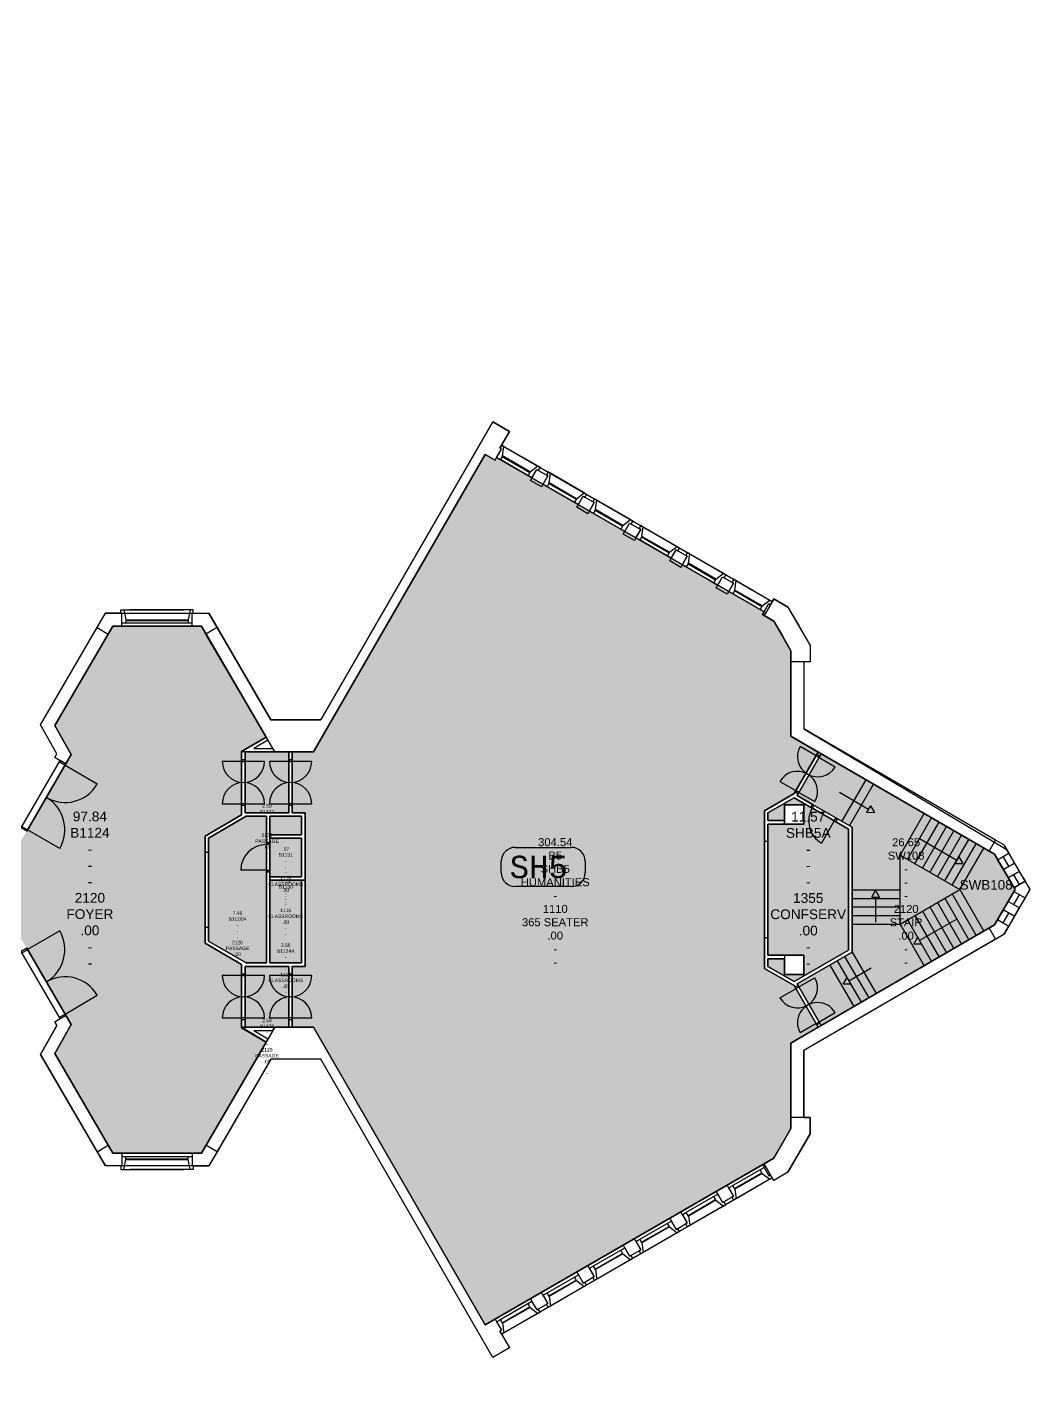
# Model space of a CAD drawing. Header units: inches. Extents: x -2632 to 158712, y -12611 to 70723.
# Drawn here: x 96908 to 128232, y 26698 to 69013 of the extents above; entities that cross this region are included whole.
import ezdxf

# ---------------------------------------------------------------- set-up
doc = ezdxf.new("R2010")
doc.units = ezdxf.units.IN
doc.header["$MEASUREMENT"] = 0
for name, color, linetype in [('BL', 8, 'Continuous'), ('DR', 8, 'Continuous'), ('GROS$', 1, 'Continuous'), ('HL-TMP', 7, 'Continuous'), ('RM$', 5, 'Continuous'), ('RM$TXT', 5, 'Continuous'), ('TEXT', 7, 'Continuous'), ('WA_EXT', 7, 'Continuous'), ('WN', 4, 'Continuous')]:
    doc.layers.add(name, color=color, linetype=linetype)
doc.styles.add('arial', font='arial.ttf')
doc.styles.add('MONOTXT', font='monotxt.shx')
doc.styles.get("Standard").update_dxf_attribs({"font": 'arial.ttf'})

msp = doc.modelspace()

# ---------------------------------------------------------------- hatches: boundary and pattern name
at = {"layer": 'HL-TMP', "true_color": 0xff0000}
h = msp.add_hatch(color=1, dxfattribs=at)
h.paths.add_polyline_path([(42168, 59988), (40958, 59988), (40958, 60738), (39668, 60738), (39668, 58978), (41168, 58978), (41168, 58868), (34733, 58868), (34733, 58927), (34733, 58982), (36268, 58978), (36268, 60738), (35223, 60738), (34978, 60738), (34978, 59988), (33768, 59988), (33768, 46433), (35712, 45311), (35712, 45311), (36029, 45128), (39907, 45128), (42168, 46433)], flags=0)
h.paths.add_polyline_path([(51168, 59988), (49958, 59988), (49958, 60738), (48863, 60738), (48668, 60738), (48668, 58978), (50168, 58978), (50168, 58868), (43733, 58872), (43733, 58978), (45268, 58978), (45268, 60738), (43978, 60738), (43978, 59988), (42768, 59988), (42768, 46433), (45029, 45128), (48907, 45128), (51168, 46433)], flags=0)
h.paths.add_polyline_path([(60168, 59988), (58958, 59988), (58958, 60738), (57668, 60738), (57668, 58978), (59168, 58978), (59168, 58868), (52733, 58868), (52733, 58982), (54268, 58978), (54268, 60738), (52978, 60738), (52978, 59988), (51768, 59988), (51768, 46433), (54029, 45128), (57907, 45128), (59609, 46111), (59609, 46111), (60168, 46433)], flags=0)
h.paths.add_polyline_path([(70368, 60163), (69268, 60163), (69268, 60738), (67978, 60738), (67978, 58978), (69512, 58978), (69512, 58868), (61768, 58868), (61768, 58978), (63268, 58978), (63268, 60738), (61978, 60738), (61978, 59988), (60768, 59988), (60768, 46433), (62712, 45311), (63029, 45128), (67897, 45128), (70368, 46555)], flags=0)
h.paths.add_polyline_path([(93568, 58373), (92968, 58373), (92968, 58773), (93268, 58773), (93568, 58773), (93568, 61373), (92968, 61373), (92968, 61773), (93568, 61773), (93568, 64373), (92968, 64373), (92968, 64773), (93568, 64773), (93568, 67373), (92968, 67373), (92968, 67773), (93568, 67773), (93568, 69013), (92168, 69013), (92168, 68613), (88768, 68613), (88768, 69013), (86168, 69013), (86168, 68613), (82768, 68613), (82768, 69013), (81368, 69013), (81368, 67773), (81968, 67773), (81968, 67373), (81518, 67373), (81518, 64773), (81968, 64773), (81968, 64373), (81518, 64373), (81518, 61773), (81968, 61773), (81968, 61373), (81898, 61373), (81518, 61373), (81518, 58773), (81968, 58773), (81968, 58373), (81518, 58373), (81518, 55773), (81968, 55773), (81968, 55373), (81518, 55373), (81518, 52773), (81968, 52773), (81968, 52628), (92968, 52628), (92968, 52773), (93568, 52773), (93568, 55373), (92968, 55373), (92968, 55773), (93568, 55773)], flags=0)
h.paths.add_polyline_path([(37913, 40408), (36668, 40408), (36668, 40373), (36268, 40373), (33668, 40408), (33668, 40373), (32868, 40373), (23568, 40408), (23568, 40373), (22768, 40373), (21668, 40408), (21668, 37990), (20301, 36623), (15135, 36623), (13768, 37990), (13768, 38373), (13768, 40408), (12868, 40408), (12868, 40373), (7768, 40373), (7184, 40408), (668, 40408), (668, 40373), (468, 40373), (468, 40323), (468, 37773), (518, 37773), (968, 37773), (968, 37373), (468, 37373), (468, 34773), (968, 34773), (968, 34373), (468, 34373), (468, 31773), (968, 31773), (968, 31373), (468, 31373), (468, 28773), (968, 28773), (968, 28373), (468, 28373), (468, 25773), (968, 25773), (968, 25373), (468, 25373), (468, 22773), (518, 22773), (5253, 22683), (5253, 17773), (5723, 17773), (5723, 16773), (12868, 16773), (12868, 16723), (13768, 16723), (13768, 16773), (14168, 16773), (14168, 16723), (21268, 16723), (21268, 16773), (21668, 16773), (21668, 16723), (22768, 16723), (22768, 16773), (23468, 16773), (23468, 16723), (32868, 16723), (32868, 16773), (33668, 16773), (33668, 16723), (37913, 16723)], flags=0)
h.paths.add_polyline_path([(45413, 31503), (38213, 31503), (38213, 24113), (45413, 24113)], flags=0)
h.paths.add_polyline_path([(119938, 44532), (120868, 45072), (121620, 46369), (120768, 46864), (120768, 49186), (120768, 49534), (120233, 50461), (119882, 50663), (119932, 50750), (111575, 55575), (111525, 55489), (111218, 55666), (105852, 46373), (105247, 46373), (105192, 46373), (105192, 44473), (105592, 44473), (105592, 42364), (105592, 39673), (105192, 39673), (105192, 37773), (105852, 37773), (111218, 28480), (120233, 33685), (120768, 34612), (120768, 37282), (121620, 37777), (120868, 39074), (119938, 39613)], flags=0)
h.paths.add_polyline_path([(60268, 31393), (48633, 31393), (48633, 24285), (60268, 24285)], flags=0)
at = {"layer": 'HL-TMP', "true_color": 0x666666}
h = msp.add_hatch(color=251, dxfattribs=at)
h.paths.add_polyline_path([(63268, 13523), (61068, 13523), (61068, 13273), (60768, 13273), (60768, 12973), (60268, 12973), (60268, 13523), (57668, 13523), (57668, 12973), (57268, 12973), (57268, 13523), (54668, 13523), (54668, 12973), (54578, 12973), (54578, 6933), (60358, 6933), (60358, 9093), (63268, 9093)], flags=0)
h.paths.add_polyline_path([(45413, 12973), (45268, 12973), (45268, 13523), (42668, 13523), (42668, 12973), (42268, 12973), (42268, 13523), (39668, 13523), (39668, 12973), (39268, 12973), (39268, 13523), (36668, 13523), (36668, 12973), (36268, 12973), (36268, 13523), (33668, 13523), (33668, 12973), (33168, 12973), (33168, 13273), (32868, 13273), (32868, 13523), (30668, 13523), (30668, 9093), (33578, 9093), (33578, 6933), (39358, 6933), (39358, 8643), (45413, 8643), (45413, 8743)], flags=0)
h.paths.add_polyline_path([(5093, 61463), (2223, 61463), (2223, 58698), (5093, 58683)], flags=0)
h.paths.add_polyline_path([(39558, 61298), (36378, 61298), (36378, 58978), (39558, 58978)], flags=0)
h.paths.add_polyline_path([(48558, 61298), (45378, 61298), (45378, 58978), (48558, 58978)], flags=0)
h.paths.add_polyline_path([(57558, 61298), (54378, 61298), (54378, 58978), (57558, 58978)], flags=0)
h.paths.add_polyline_path([(67868, 61340), (66268, 61340), (66268, 61298), (63378, 61298), (63378, 58978), (67868, 58978)], flags=0)
h.paths.add_polyline_path([(33358, 8873), (23468, 8873), (23068, 8873), (23068, 6273), (23268, 6273), (23268, 6183), (30268, 6183), (30268, 6933), (33358, 6933)], flags=0)
h.paths.add_polyline_path([(30268, 5963), (23268, 5963), (23268, 4373), (23068, 4373), (23068, 3273), (23268, 3273), (23268, 1373), (23068, 1373), (23053, -4227), (23468, -4227), (23468, -4627), (23068, -4627), (23068, -5852), (24268, -5852), (24268, -5816), (24268, -5327), (24358, -5327), (24358, -4807), (24358, -3037), (23963, -3037), (23963, -1627), (23468, -1627), (23468, -1407), (24183, -1407), (24183, -2817), (27868, -2817), (27868, -2777), (24868, -2777), (24868, 1173), (27868, 1173), (27868, -2817), (28768, -2817), (29268, -2817), (29268, -887), (29268, 933), (30268, 933)], flags=0)
h.paths.add_polyline_path([(35568, 933), (36268, 933), (36268, 6073), (36268, 6823), (33578, 6823), (33578, -2816), (33358, -2816), (33358, 6713), (30668, 6713), (30668, 713), (29488, 713), (29488, -887), (29488, -3724), (29363, -3849), (29190, -3672), (27883, -4979), (28231, -5327), (28818, -5327), (29558, -4587), (30691, -4587), (30691, -4401), (33207, -4401), (33207, -4416), (33578, -4416), (33578, -4587), (34339, -4587), (35023, -4982), (35023, -5327), (36668, -5327), (36668, -5827), (39268, -5827), (39268, -5437), (37068, -5437), (37068, -4793), (35568, -3927)], flags=0)
h.paths.add_polyline_path([(29268, -3037), (27868, -3037), (24578, -3037), (24578, -4399), (27137, -4399), (27137, -4587), (27491, -4587), (27792, -4889), (29216, -3465), (29268, -3516)], flags=0)
h.paths.add_polyline_path([(27399, -4807), (26996, -4807), (26996, -4547), (26986, -4547), (24578, -4547), (24578, -4807), (24578, -5327), (24668, -5327), (24668, -5827), (27268, -5827), (27268, -5327), (27919, -5327)], flags=0)
h.paths.add_polyline_path([(39358, 5073), (36488, 5073), (36468, 1573), (36668, 1573), (36668, 713), (35788, 713), (35788, -3287), (36468, -3287), (39358, -3287), (39358, -800), (38768, -800), (38768, -2627), (36768, -2627), (36768, 373), (38768, 373), (38768, -800), (39358, -800)], flags=0)
h.paths.add_polyline_path([(39358, -3507), (36468, -3507), (35788, -3507), (35788, -3800), (37288, -4666), (37288, -4909), (39358, -4909)], flags=0)
h.paths.add_polyline_path([(54358, -800), (54358, 713), (50978, 713), (50978, 1313), (48578, 1313), (48578, 713), (48358, 713), (48358, 6823), (45578, 6823), (45578, 2033), (45578, 713), (45358, 713), (45358, 1313), (42958, 1313), (42958, 713), (39578, 713), (39578, -800), (39578, -4997), (42523, -4997), (42523, -5327), (42561, -5327), (42668, -5327), (42668, -5827), (45268, -5827), (45268, -5327), (45668, -5327), (45668, -5827), (48268, -5827), (48268, -5327), (48668, -5327), (48668, -5827), (51268, -5827), (51268, -5327), (51413, -5327), (51413, -4997), (54358, -4997), (54358, -4793), (54379, -4793), (54358, -3593)], flags=0)
h.paths.add_polyline_path([(57448, 5073), (54578, 5073), (54578, -3287), (57468, -3290), (57468, -3180), (57168, -2627), (55168, -2627), (55168, 373), (57168, 373), (57168, -2627), (57468, -3180), (58148, -3180), (58148, 713), (57268, 713), (57268, 1573), (57448, 1573)], flags=0)
h.paths.add_polyline_path([(57448, 6073), (57268, 6073), (57268, 6823), (54578, 6823), (54578, 5293), (57448, 5293)], flags=0)
h.paths.add_polyline_path([(57268, -5327), (57668, -5327), (58913, -5327), (58913, -4982), (59596, -4587), (60358, -4587), (60358, -2816), (60358, 6823), (57668, 6823), (57668, 1573), (57668, 933), (58368, 933), (58368, -3927), (56868, -4793), (56868, -5437), (54668, -5437), (54668, -5827), (57268, -5827)], flags=0)
h.paths.add_polyline_path([(66068, 1173), (69068, 1173), (69068, -2777), (66468, -2777), (66468, -3037), (65168, -3037), (64668, -3037), (64674, -3510), (64719, -3465), (66151, -4897), (66445, -4587), (66799, -4587), (66799, -4399), (69358, -4399), (69358, -3037), (69223, -3037), (69223, -2817), (69753, -2817), (69753, -1407), (70468, -1407), (70468, -1227), (70868, -1227), (70868, 1373), (70668, 1373), (70668, 3273), (70868, 3273), (70868, 4373), (70668, 4373), (70668, 5963), (69168, 5963), (63668, 5963), (63668, 933), (64668, 933), (64668, 713), (63268, 713), (63268, 6713), (60578, 6713), (60578, -2816), (60578, -4416), (60578, -4587), (60723, -4587), (60729, -4401), (63244, -4401), (63244, -4587), (64377, -4587), (65117, -5327), (65705, -5327), (66053, -4979), (64747, -3674), (64572, -3849), (64448, -3724), (64448, -887), (64668, -887), (64668, -2817), (66068, -2817)], flags=0)
h.paths.add_polyline_path([(58148, -3800), (58148, -3400), (57468, -3400), (54818, -3397), (54818, -3507), (54578, -3507), (54578, -4793), (54578, -4912), (56648, -4912), (56648, -4666)], flags=0)
h.paths.add_polyline_path([(70818, 8873), (60578, 8873), (60578, 6933), (63668, 6933), (63668, 6183), (69168, 6183), (70668, 6183), (70668, 6273), (70868, 6273)], flags=0)
h.paths.add_polyline_path([(54488, 12973), (54268, 12973), (54268, 13523), (51668, 13523), (51668, 12973), (51268, 12973), (51268, 13523), (48668, 13523), (48668, 12973), (48523, 12973), (48523, 8643), (54488, 8643)], flags=0)
h.paths.add_polyline_path([(61068, 34573), (64943, 34573), (64943, 27813), (60578, 27813), (60578, 28373), (61068, 28373), (61068, 28773), (60578, 28773), (60578, 34373), (61068, 34373)], flags=0)
h.paths.add_polyline_path([(72468, 44873), (70368, 44873), (70368, 45273), (69868, 46139), (67926, 45018), (62999, 45018), (62657, 45215), (60468, 46480), (59664, 46015), (57936, 45018), (53999, 45018), (51468, 46480), (48936, 45018), (44999, 45018), (44999, 45018), (42468, 46480), (39936, 45018), (35999, 45018), (35657, 45215), (35657, 45215), (33468, 46480), (30936, 45018), (25799, 45018), (25457, 45215), (24015, 46048), (23568, 45273), (23568, 44873), (23168, 44873), (23168, 40773), (23568, 40773), (23568, 40628), (32868, 40623), (32868, 40873), (33168, 40873), (33168, 41173), (33668, 41173), (33668, 40628), (34168, 40628), (35768, 40628), (36268, 40628), (36268, 41173), (36668, 41173), (36668, 40628), (39268, 40628), (39268, 41173), (39668, 41173), (39668, 40373), (39268, 40373), (39268, 40518), (38918, 40518), (38918, 39301), (39523, 39301), (39523, 34773), (39568, 34773), (39568, 34373), (39368, 34373), (39368, 34518), (39133, 34518), (39133, 33538), (39523, 33538), (39523, 31613), (43913, 31613), (45508, 35403), (43513, 35880), (45013, 37044), (45468, 36935), (45468, 38573), (48468, 38573), (48468, 36935), (48923, 37044), (50423, 35880), (48428, 35403), (45508, 35403), (43913, 31613), (48413, 31613), (54413, 31613), (54413, 40373), (54268, 40373), (54268, 41173), (54668, 41173), (54668, 40628), (57268, 40628), (57268, 41173), (57668, 41173), (57668, 40628), (60268, 40628), (60268, 41173), (60768, 41173), (60768, 40873), (61068, 40873), (61068, 40623), (70368, 40628), (70368, 40773), (71168, 40773), (71168, 40628), (72182, 40628), (72182, 40773), (72468, 40773)], flags=0)
h.paths.add_polyline_path([(54358, 6933), (51198, 6933), (51198, 933), (54358, 933)], flags=0)
h.paths.add_polyline_path([(79768, 13373), (72668, 13373), (72668, 11390), (72833, 10990), (73635, 10189), (74035, 10023), (78401, 10023), (78801, 10189), (79602, 10990), (79768, 11390)], flags=0)
h.paths.add_polyline_path([(79768, 47256), (79602, 47656), (78801, 48457), (78401, 48623), (74035, 48623), (73635, 48457), (72833, 47656), (72668, 47256), (72668, 45273), (78168, 45273), (78168, 45098), (79753, 45098), (79753, 45273)], flags=0)
h.paths.add_polyline_path([(21268, 47256), (21102, 47656), (20301, 48457), (19901, 48623), (15535, 48623), (15135, 48457), (14333, 47656), (14168, 47256), (14168, 45273), (19668, 45273), (21268, 45273)], flags=0)
h.paths.add_polyline_path([(21268, 13373), (19668, 13373), (15768, 13373), (15768, 13548), (14168, 13548), (14168, 11390), (14333, 10990), (15135, 10189), (15535, 10023), (19901, 10023), (20301, 10189), (21268, 11390)], flags=0)
h.paths.add_polyline_path([(127127, 43176), (121715, 46314), (120963, 45017), (121442, 44737), (122678, 44022), (122678, 40124), (120963, 39129), (121715, 37832), (127127, 40969), (127770, 42073)], flags=0)
h.paths.add_polyline_path([(42738, 6933), (39578, 6933), (39578, 6713), (39578, 933), (42738, 933)], flags=0)
h.paths.add_polyline_path([(93317, 43373), (88153, 43373), (81493, 43373), (81493, 41028), (86168, 41028), (86168, 40628), (89189, 40628), (89189, 40628), (93168, 40628), (93168, 41028), (93317, 41028)], flags=0)
h.paths.add_polyline_path([(12028, 43513), (968, 43513), (968, 43373), (68, 43373), (68, 43513), (-2332, 43513), (-2332, 41028), (-332, 41028), (668, 41028), (668, 40628), (7184, 40628), (7768, 40628), (7768, 41028), (12028, 41028)], flags=0)
h.paths.add_polyline_path([(105082, 39673), (103720, 39673), (103720, 37773), (105082, 37773)], flags=0)
h.paths.add_polyline_path([(105082, 46373), (103720, 46373), (103720, 44473), (105082, 44473)], flags=0)
h.paths.add_polyline_path([(88313, 48323), (86428, 48323), (86428, 43483), (88153, 43483), (88313, 43483)], flags=0)
h.paths.add_polyline_path([(7918, 61463), (5203, 61463), (5203, 58683), (7918, 58683)], flags=0)
h.paths.add_polyline_path([(12718, 61373), (11818, 61373), (11818, 61463), (10618, 61463), (10518, 61463), (10518, 58683), (11968, 58683), (11968, 58773), (12728, 58773)], flags=0)
h.paths.add_polyline_path([(5273, 13518), (7663, 13518), (7663, 4628), (7542, 4628), (7542, 4518), (7773, 4518), (7773, 3518), (5163, 3518), (5163, 4518), (5273, 4518), (5273, 7628)], flags=0)
h.paths.add_polyline_path([(72970, 49525), (71506, 49525), (71506, 48093), (71168, 48093), (71168, 48073), (71168, 47873), (70478, 47873), (70478, 46313), (72368, 46313), (72368, 47256), (72268, 47256), (72268, 47656), (72551, 47939), (72551, 47939), (73554, 48942)], flags=0)
h.paths.add_polyline_path([(54488, 8533), (48413, 8533), (48413, 12973), (48268, 12973), (48268, 13523), (45668, 13523), (45668, 12973), (45523, 12973), (45523, 8533), (39468, 8533), (39468, 6933), (39578, 6933), (42738, 6933), (42787, 6933), (47768, 6933), (50668, 6933), (51198, 6933), (54358, 6933), (54468, 6933)], flags=0)
h.paths.add_polyline_path([(13943, 16373), (13768, 16373), (13768, 16503), (12868, 16503), (12868, 16373), (11968, 16373), (11968, 16553), (5723, 16553), (968, 16553), (968, 16373), (968, 13628), (7323, 13628), (10004, 13628), (13682, 13628), (13768, 13628), (13768, 13773), (13943, 13773)], flags=0)
h.paths.add_polyline_path([(21443, 16373), (21268, 16373), (21268, 16503), (14168, 16503), (14168, 16373), (13993, 16373), (13993, 13773), (14168, 13773), (14168, 13598), (15768, 13598), (15768, 13773), (21268, 13773), (21443, 13773)], flags=0)
h.paths.add_polyline_path([(48413, 31613), (45523, 31613), (45523, 24113), (45523, 23893), (45523, 16503), (42668, 16503), (42668, 16373), (42268, 16373), (42268, 16503), (33668, 16503), (33668, 16373), (33604, 16373), (32868, 16373), (32868, 16503), (23468, 16503), (23468, 16373), (22768, 16373), (22768, 16503), (21668, 16503), (21668, 16373), (21493, 16373), (21493, 13773), (21668, 13773), (21668, 13628), (22709, 13628), (24268, 13628), (24268, 13773), (24668, 13773), (24668, 13633), (30268, 13633), (30268, 13773), (30668, 13773), (30668, 13633), (32868, 13633), (32868, 13773), (33668, 13773), (33668, 13633), (36268, 13633), (36268, 13773), (36668, 13773), (36668, 13633), (39268, 13633), (39268, 13773), (39668, 13773), (39668, 13633), (42268, 13633), (42268, 13773), (42668, 13773), (42668, 13633), (42723, 13633), (45268, 13633), (45268, 13773), (45668, 13773), (45668, 13633), (48268, 13633), (48268, 13773), (48668, 13773), (48668, 13633), (51268, 13633), (51268, 13773), (51668, 13773), (51668, 13633), (54268, 13633), (54268, 13773), (54668, 13773), (54668, 13633), (57268, 13633), (57268, 13773), (57668, 13773), (57668, 13633), (60268, 13633), (60268, 13773), (61068, 13773), (61068, 13633), (63268, 13633), (63268, 13773), (63358, 13773), (63358, 16518), (61411, 16518), (61068, 16518), (61068, 16373), (60268, 16373), (60268, 16518), (51668, 16518), (51668, 16373), (51268, 16373), (51268, 16518), (48413, 16518)], flags=0)
h.paths.add_polyline_path([(104382, 43531), (104382, 44363), (103750, 44363), (102578, 43680), (102578, 40466), (103750, 39783), (104382, 39783)], flags=0)
h.paths.add_polyline_path([(23118, 44873), (19668, 44873), (14168, 44873), (13768, 44873), (12078, 44873), (12078, 43733), (12418, 43733), (12418, 43513), (12078, 43513), (12078, 41028), (12868, 41028), (12868, 40628), (13768, 40628), (13768, 40773), (14168, 40773), (14168, 40628), (21268, 40628), (21268, 40773), (21668, 40773), (21668, 40628), (22768, 40628), (22768, 40773), (23118, 40773)], flags=0)
at = {"layer": 'HL-TMP', "true_color": 0x333333}
h = msp.add_hatch(color=250, dxfattribs=at)
h.paths.add_polyline_path([(72518, 44873), (81389, 44873), (81413, 44873), (81413, 43373), (81443, 43373), (81443, 41028), (81068, 41028), (81068, 40628), (80194, 40628), (80194, 40773), (79594, 40773), (79594, 40518), (76518, 40518), (76518, 40773), (75918, 40773), (75918, 40518), (72782, 40518), (72782, 40773), (72515, 40773)], flags=0)
h.paths.add_polyline_path([(103610, 39737), (102468, 40402), (102468, 43743), (103610, 44409), (103610, 46389), (104374, 46834), (102353, 50303), (99583, 50303), (97773, 47196), (98287, 46290), (96896, 43903), (96728, 43615), (95687, 43615), (95545, 43373), (93367, 43373), (93367, 41028), (93868, 41028), (93868, 40773), (95545, 40773), (95687, 40530), (96728, 40530), (96896, 40243), (98287, 37856), (97773, 36950), (99583, 33843), (102353, 33843), (104374, 37312), (103610, 37773)], flags=0)
h.paths.add_polyline_path([(12418, 58373), (11968, 58373), (11968, 58463), (10333, 58463), (10333, 55773), (12418, 55773)], flags=0)
h.paths.add_polyline_path([(85028, 52518), (88313, 52518), (88313, 48433), (86318, 48433), (86318, 48323), (85028, 48323)], flags=0)
h.paths.add_polyline_path([(22653, 53905), (22768, 53905), (22768, 54273), (22768, 57273), (23458, 57273), (23458, 59873), (22768, 59873), (22768, 61323), (12838, 61323), (12838, 58773), (12868, 58773), (12868, 58373), (12868, 55773), (12868, 55373), (12728, 55373), (12728, 52773), (12868, 52773), (12868, 52373), (12618, 52373), (12618, 49773), (12868, 49773), (12868, 49373), (12728, 49373), (12728, 46773), (12868, 46773), (12868, 46373), (12618, 46373), (12618, 45273), (13768, 45273), (13868, 45273), (13868, 47256), (13768, 47256), (13768, 47656), (15135, 49023), (15535, 49023), (15535, 48923), (19901, 48923), (19901, 49023), (20301, 49023), (21668, 47656), (21668, 47273), (21568, 47256), (21568, 46649), (22768, 46649), (22768, 48240), (22653, 48240)], flags=0)
h.paths.add_polyline_path([(72468, 44873), (70368, 44873), (70368, 45273), (69868, 46139), (67926, 45018), (62999, 45018), (62657, 45215), (60468, 46480), (59664, 46015), (57936, 45018), (53999, 45018), (51468, 46480), (48936, 45018), (44999, 45018), (44999, 45018), (42468, 46480), (39936, 45018), (35999, 45018), (35657, 45215), (35657, 45215), (33468, 46480), (30936, 45018), (25799, 45018), (25457, 45215), (24015, 46048), (23568, 45273), (23568, 44873), (23168, 44873), (23168, 40773), (23568, 40773), (23568, 40628), (32868, 40623), (32868, 40873), (33168, 40873), (33168, 41173), (33668, 41173), (33668, 40628), (34168, 40628), (35768, 40628), (36268, 40628), (36268, 41173), (36668, 41173), (36668, 40628), (39268, 40628), (39268, 41173), (39668, 41173), (39668, 40373), (39268, 40373), (39268, 40518), (38918, 40518), (38918, 39301), (39523, 39301), (39523, 34773), (39568, 34773), (39568, 34373), (39368, 34373), (39368, 34518), (39133, 34518), (39133, 33538), (39523, 33538), (39523, 31613), (43913, 31613), (45508, 35403), (43513, 35880), (45013, 37044), (45468, 36935), (45468, 38573), (48468, 38573), (48468, 36935), (48923, 37044), (50423, 35880), (48428, 35403), (45508, 35403), (43913, 31613), (48413, 31613), (54413, 31613), (54413, 40373), (54268, 40373), (54268, 41173), (54668, 41173), (54668, 40628), (57268, 40628), (57268, 41173), (57668, 41173), (57668, 40628), (60268, 40628), (60268, 41173), (60768, 41173), (60768, 40873), (61068, 40873), (61068, 40623), (70368, 40628), (70368, 40773), (71168, 40773), (71168, 40628), (72182, 40628), (72182, 40773), (72468, 40773)], flags=0)
at = {"layer": 'HL-TMP', "true_color": 0xff3366}
h = msp.add_hatch(color=230, dxfattribs=at)
h.paths.add_polyline_path([(12358, 7373), (11968, 7373), (11968, 7408), (7883, 7408), (7883, 4738), (9375, 4738), (11968, 4738), (11968, 4773), (12358, 4773)], flags=0)
h.paths.add_polyline_path([(81968, 52518), (84918, 52518), (84918, 48433), (81518, 48433), (81518, 49373), (81968, 49373), (81968, 49773), (81518, 49773), (81518, 52373), (81968, 52373)], flags=0)
h.paths.add_polyline_path([(122568, 43959), (121387, 44644), (121386, 44642), (120868, 44945), (120048, 44469), (120048, 44233), (120568, 44233), (120568, 44723), (121168, 44723), (121168, 44123), (120048, 44123), (120048, 40023), (121168, 40023), (121168, 39423), (120568, 39423), (120568, 39913), (120048, 39913), (120048, 39677), (120868, 39201), (122568, 40187)], flags=0)
at = {"layer": 'HL-TMP', "true_color": 0xccff99}
h = msp.add_hatch(color=71, dxfattribs=at)
h.paths.add_polyline_path([(21537, 40373), (21268, 40373), (21268, 40518), (14168, 40518), (14168, 40373), (13878, 40373), (13878, 38390), (14168, 38390), (14333, 37990), (14263, 37919), (15064, 37118), (15135, 37189), (15535, 37023), (15535, 36733), (19901, 36733), (19901, 37023), (20336, 37203), (20371, 37118), (21173, 37919), (21102, 37990), (21268, 38390), (21537, 38390)], flags=0)
h.paths.add_polyline_path([(105482, 42364), (104492, 42364), (104492, 39783), (105482, 39783)], flags=0)
h.paths.add_polyline_path([(105482, 43679), (104492, 43679), (104492, 43531), (104492, 42474), (105482, 42474)], flags=0)
h.paths.add_polyline_path([(105482, 44363), (104492, 44363), (104492, 43789), (105482, 43789)], flags=0)

# ---------------------------------------------------------------- linework, layer by layer
at = {"layer": 'BL', "linetype": 'Continuous'}
for p, q in [((122362, 44205), (123115, 45503)), ((122595, 44070), (123347, 45368)), ((122285, 45117), (123192, 44591)), ((123252, 44694), (123133, 44488)), ((123133, 44488), (123377, 44484)), ((123252, 44694), (123377, 44484)), ((124178, 43152), (124930, 44450)), ((124410, 43017), (125163, 44315)), ((124643, 42883), (125396, 44180)), ((124876, 42748), (125628, 44045)), ((124787, 43666), (125950, 42992)), ((125109, 42613), (125861, 43910)), ((125341, 42478), (126094, 43775)), ((125574, 42343), (126326, 43640)), ((125807, 42208), (126559, 43505)), ((126040, 42073), (126792, 43371)), ((124178, 43152), (126040, 42073)), ((124178, 40993), (124178, 43152)), ((126010, 43094), (125891, 42889)), ((125891, 42889), (126135, 42885)), ((126010, 43094), (126135, 42885)), ((122678, 42069), (124178, 42069)), ((123293, 41841), (123412, 42054)), ((123531, 41841), (123412, 42054)), ((124178, 40993), (126040, 42073)), ((125807, 41938), (126559, 40640)), ((126040, 42073), (126792, 40775)), ((122678, 41800), (124178, 41800)), ((122678, 41531), (124178, 41531)), ((123293, 41841), (123531, 41841)), ((123412, 41841), (123412, 41060)), ((125109, 41533), (125861, 40236)), ((125341, 41668), (126094, 40370)), ((125574, 41803), (126326, 40505)), ((122678, 41262), (124178, 41262)), ((124410, 41128), (125163, 39831)), ((124643, 41263), (125396, 39966)), ((125950, 41154), (124787, 40480)), ((124876, 41398), (125628, 40101)), ((122678, 40993), (124178, 40993)), ((124178, 40993), (124930, 39696)), ((124608, 40373), (124727, 40586)), ((124846, 40373), (124608, 40373)), ((124846, 40373), (124727, 40586)), ((122212, 39854), (122965, 38556)), ((122445, 39989), (123197, 38691)), ((122678, 40124), (123430, 38826)), ((121980, 39719), (122732, 38421)), ((122580, 39222), (123278, 39627)), ((122401, 39116), (122520, 39329)), ((122639, 39116), (122401, 39116)), ((122639, 39116), (122520, 39329))]:
    msp.add_line(p, q, dxfattribs=at)
at = {"layer": 'DR', "linetype": 'Continuous'}
for p, q in [((121555, 46257), (121057, 46545)), ((121602, 46229), (122147, 45913)), ((98094, 45959), (99100, 45373)), ((103610, 46080), (103004, 46080)), ((104326, 46080), (103720, 46080)), ((105082, 46080), (104476, 46080)), ((105798, 46080), (105192, 46080)), ((120425, 45455), (120970, 45139)), ((121018, 45112), (121515, 44823)), ((103004, 44758), (103610, 44758)), ((103720, 44758), (104326, 44758)), ((104476, 44758), (105082, 44758)), ((105192, 44758), (105798, 44758)), ((122122, 44217), (121722, 43524)), ((97927, 43360), (96921, 43946)), ((104382, 42681), (103582, 42681)), ((97927, 40786), (96921, 40200)), ((103610, 39388), (103004, 39388)), ((104326, 39388), (103720, 39388)), ((105082, 39388), (104476, 39388)), ((105798, 39388), (105192, 39388)), ((120425, 38691), (120970, 39007)), ((121018, 39034), (121515, 39323)), ((98094, 38187), (99100, 38773)), ((121602, 37917), (122147, 38233)), ((103004, 38066), (103610, 38066)), ((103720, 38066), (104326, 38066)), ((104476, 38066), (105082, 38066)), ((105192, 38066), (105798, 38066)), ((121555, 37889), (121057, 37601))]:
    msp.add_line(p, q, dxfattribs=at)
for points in [[(103610, 46080), (103720, 46080), (103720, 46130), (103610, 46130), (103610, 46080)], [(105082, 46080), (105192, 46080), (105192, 46130), (105082, 46130), (105082, 46080)], [(121580, 46300), (121555, 46257), (121650, 46202), (121675, 46245), (121580, 46300)], [(97921, 46060), (98094, 45959), (98119, 46002), (97946, 46103), (97921, 46060)], [(120898, 45124), (120993, 45068), (121018, 45112), (120923, 45167), (120898, 45124)], [(103610, 44708), (103720, 44708), (103720, 44758), (103610, 44758), (103610, 44708)], [(105082, 44708), (105192, 44708), (105192, 44758), (105082, 44758), (105082, 44708)], [(121430, 44617), (121386, 44642), (121441, 44737), (121485, 44712), (121430, 44617)], [(96723, 44004), (96748, 44047), (96921, 43946), (96896, 43903), (96723, 44004)], [(122166, 44192), (122122, 44217), (122177, 44312), (122221, 44287), (122166, 44192)], [(104382, 43481), (104382, 43531), (104492, 43531), (104492, 43481), (104382, 43481)], [(104382, 42631), (104382, 42681), (104492, 42681), (104492, 42631), (104382, 42631)], [(96723, 40142), (96748, 40099), (96921, 40200), (96896, 40243), (96723, 40142)], [(103610, 39388), (103720, 39388), (103720, 39438), (103610, 39438), (103610, 39388)], [(105082, 39388), (105192, 39388), (105192, 39438), (105082, 39438), (105082, 39388)], [(120898, 39022), (120993, 39077), (121018, 39034), (120923, 38979), (120898, 39022)], [(97921, 38086), (98094, 38187), (98119, 38143), (97946, 38043), (97921, 38086)], [(103610, 38016), (103720, 38016), (103720, 38066), (103610, 38066), (103610, 38016)], [(105082, 38016), (105192, 38016), (105192, 38066), (105082, 38066), (105082, 38016)], [(121580, 37846), (121555, 37889), (121650, 37944), (121675, 37901), (121580, 37846)]]:
    msp.add_lwpolyline(points, dxfattribs=at)
for centre, radius, start, end in [((121602, 46229), 630, 149.8922, 329.8922), ((103665, 46080), 661, 180, 0), ((105137, 46080), 661, 180, 0), ((120970, 45139), 630, 329.8935, 149.8934), ((98094, 45959), 1165, 239.7756, 329.7754), ((103665, 44758), 661, 0, 180), ((105137, 44758), 661, 0, 180), ((96921, 43946), 1165, 329.7748, 59.7747), ((122122, 44217), 800, 149.9999, 240), ((104382, 42681), 800, 90, 180), ((96921, 40200), 1165, 300.2253, 30.2252), ((103665, 39388), 661, 180, 0), ((105137, 39388), 661, 180, 0), ((98094, 38187), 1165, 30.2246, 120.2244), ((120970, 39007), 630, 210.1067, 30.1063), ((103665, 38066), 661, 0, 180), ((105137, 38066), 661, 0, 180), ((121602, 37917), 630, 30.1073, 210.108)]:
    msp.add_arc(centre, radius, start, end, dxfattribs=at)
at = {"layer": 'GROS$'}
for points in [[(96723, 44004), (97946, 46103), (97773, 46204), (97840, 46319), (97327, 47225), (99353, 50703), (102583, 50703), (104523, 47373), (106083, 47373), (111458, 56682), (111978, 56382), (111732, 55958), (120185, 51077), (120231, 51154), (120673, 50899), (121368, 49696), (121368, 49186), (121168, 49186), (121168, 47094), (127494, 43340), (128232, 42073), (127419, 40676), (121168, 37052), (121168, 34960), (121368, 34960), (121368, 34450), (120673, 33246), (120231, 32991), (120186, 33069), (111733, 28188), (111978, 27764), (111458, 27464), (106083, 36773), (104523, 36773), (102583, 33443), (99353, 33443), (97327, 36921), (97840, 37827), (97773, 37942), (97946, 38043), (96723, 40142)], [(96896, 43903), (98287, 46290), (97773, 47196), (99583, 50303), (102353, 50303), (104374, 46834), (103610, 46389), (103720, 46373), (105082, 46373), (105082, 44473), (103720, 44473), (103720, 46373), (103610, 46389), (103610, 44409), (102468, 43743), (102468, 40402), (103610, 39737), (103610, 37773), (103720, 37773), (103720, 39673), (105082, 39673), (105082, 37773), (105192, 37773), (105192, 39673), (105592, 39673), (105592, 42364), (105482, 42364), (105482, 39783), (104492, 39783), (104492, 42474), (104492, 43531), (104382, 43531), (104382, 39783), (103750, 39783), (102578, 40466), (102578, 43680), (103750, 44363), (104382, 44363), (104382, 43531), (104492, 43531), (104492, 43679), (104492, 43789), (104492, 44363), (105482, 44363), (105482, 43789), (104492, 43789), (104492, 43679), (105482, 43679), (105482, 42474), (104492, 42474), (104492, 42364), (105592, 42364), (105592, 44473), (105192, 44473), (105192, 46373), (105247, 46373), (105852, 46373), (111218, 55666), (111525, 55489), (111575, 55575), (119932, 50750), (119882, 50663), (120233, 50461), (120768, 49534), (120768, 49186), (120768, 46864), (121620, 46369), (120868, 45072), (119938, 44532), (119938, 39613), (120868, 39074), (121620, 37777), (121715, 37832), (120963, 39129), (122678, 40124), (122678, 44022), (121442, 44737), (121387, 44644), (122568, 43959), (122568, 40187), (120868, 39201), (120048, 39677), (120048, 39913), (120568, 39913), (120568, 39423), (121168, 39423), (121168, 40023), (120048, 40023), (120048, 44123), (121168, 44123), (121168, 44723), (120568, 44723), (120568, 44233), (120048, 44233), (120048, 44469), (120868, 44945), (121386, 44642), (121441, 44737), (120963, 45017), (121715, 46314), (127127, 43176), (127770, 42073), (127127, 40969), (120768, 37282), (120768, 34612), (120233, 33685), (111218, 28480), (105852, 37773), (103610, 37773), (104374, 37312), (102353, 33843), (99583, 33843), (97773, 36950), (98287, 37856), (96896, 40243)]]:
    msp.add_lwpolyline(points, dxfattribs=at)
at = {"layer": 'RM$'}
for points in [[(119938, 44532), (120868, 45072), (121620, 46369), (120768, 46864), (120768, 49186), (120768, 49534), (120233, 50461), (119882, 50663), (119932, 50750), (111575, 55575), (111525, 55489), (111218, 55666), (105852, 46373), (105247, 46373), (105192, 46373), (105192, 44473), (105592, 44473), (105592, 42364), (105592, 39673), (105192, 39673), (105192, 37773), (105852, 37773), (111218, 28480), (120233, 33685), (120768, 34612), (120768, 37282), (121620, 37777), (120868, 39074), (119938, 39613)], [(105082, 46373), (103720, 46373), (103720, 44473), (105082, 44473)], [(127127, 43176), (121715, 46314), (120963, 45017), (121442, 44737), (122678, 44022), (122678, 40124), (120963, 39129), (121715, 37832), (127127, 40969), (127770, 42073)], [(122568, 43959), (121387, 44644), (121386, 44642), (120868, 44945), (120048, 44469), (120048, 44233), (120568, 44233), (120568, 44723), (121168, 44723), (121168, 44123), (120048, 44123), (120048, 40023), (121168, 40023), (121168, 39423), (120568, 39423), (120568, 39913), (120048, 39913), (120048, 39677), (120868, 39201), (122568, 40187)], [(104382, 43531), (104382, 44363), (103750, 44363), (102578, 43680), (102578, 40466), (103750, 39783), (104382, 39783)], [(105482, 44363), (104492, 44363), (104492, 43789), (105482, 43789)], [(105482, 43679), (104492, 43679), (104492, 43531), (104492, 42474), (105482, 42474)], [(105482, 42364), (104492, 42364), (104492, 39783), (105482, 39783)], [(105082, 39673), (103720, 39673), (103720, 37773), (105082, 37773)]]:
    msp.add_lwpolyline(points, close=True, dxfattribs=at)
msp.add_lwpolyline([(96896, 40243), (98287, 37856), (97773, 36950), (99583, 33843), (102353, 33843), (104374, 37312), (103610, 37773), (103610, 39737), (102468, 40402), (102468, 43743), (103610, 44409), (103610, 46389), (104374, 46834), (102353, 50303), (99583, 50303), (97773, 47196), (98287, 46290), (96896, 43903)], dxfattribs=at)
at = {"layer": 'TEXT', "linetype": 'Continuous'}
for p, q in [((112157, 43394), (113907, 43394)), ((111719, 42606), (111719, 42956)), ((114344, 42956), (114344, 42606)), ((113907, 42169), (112157, 42169))]:
    msp.add_line(p, q, dxfattribs=at)
for centre, start, end in [((112157, 42956), 90, 180), ((113907, 42956), 0, 90), ((112157, 42606), 180, 270), ((113907, 42606), 270, 0)]:
    msp.add_arc(centre, 437, start, end, dxfattribs=at)
at = {"layer": 'WA_EXT', "linetype": 'Continuous'}
for p, q in [((111458, 56682), (106083, 47373)), ((111978, 56382), (111458, 56682)), ((111678, 55863), (111978, 56382)), ((111218, 55666), (105852, 46373)), ((111525, 55489), (111218, 55666)), ((111525, 55489), (111725, 55835)), ((119882, 50663), (120082, 51010)), ((120231, 51154), (119931, 50635)), ((120082, 51010), (120131, 50981)), ((120673, 50899), (120231, 51154)), ((120673, 50899), (121020, 50298)), ((99094, 50258), (99353, 50703)), ((99868, 50703), (99353, 50703)), ((99868, 50303), (99868, 50703)), ((102068, 50703), (102583, 50703)), ((102068, 50303), (102068, 50703)), ((102842, 50258), (102583, 50703)), ((119931, 50635), (119882, 50663)), ((119931, 50635), (120233, 50461)), ((120233, 50461), (120500, 49997)), ((97327, 47225), (99094, 50258)), ((97773, 47196), (99439, 50057)), ((99094, 50258), (99439, 50057)), ((99439, 50057), (99583, 50303)), ((99583, 50303), (99868, 50303)), ((102353, 50303), (102068, 50303)), ((102496, 50057), (102353, 50303)), ((102842, 50258), (102496, 50057)), ((104060, 47373), (102496, 50057)), ((104523, 47373), (102842, 50258)), ((120500, 49997), (120768, 49534)), ((121020, 50298), (121368, 49696)), ((120768, 49186), (120768, 49534)), ((121368, 49696), (121368, 49186)), ((120768, 49186), (120768, 46864)), ((121368, 49186), (120768, 49186)), ((121168, 49186), (121168, 47094)), ((97840, 46319), (97327, 47225)), ((98287, 46290), (97773, 47196)), ((104642, 46373), (104060, 47373)), ((106083, 47373), (104523, 47373)), ((127159, 43620), (121168, 47094)), ((103610, 46389), (104374, 46834)), ((104429, 46739), (103990, 46483)), ((104374, 46834), (104429, 46739)), ((126959, 43274), (120768, 46864)), ((97773, 46204), (97840, 46319)), ((97773, 46204), (98119, 46002)), ((98119, 46002), (98287, 46290)), ((103610, 46389), (103610, 46130)), ((103610, 46130), (103610, 46148)), ((103610, 46130), (103720, 46130)), ((103720, 46373), (103720, 46130)), ((104642, 46373), (103720, 46373)), ((103990, 46483), (104578, 46483)), ((104578, 46483), (104642, 46373)), ((105852, 46373), (104642, 46373)), ((105852, 46373), (104642, 46373)), ((105082, 46373), (105082, 46130)), ((105082, 46373), (105192, 46373)), ((105082, 46130), (105192, 46130)), ((105192, 46373), (105192, 46130)), ((121580, 46300), (121620, 46369)), ((121580, 46300), (121675, 46245)), ((121620, 46369), (121715, 46314)), ((121675, 46245), (121715, 46314)), ((119938, 44532), (120868, 45072)), ((120048, 44469), (120868, 44945)), ((120868, 45072), (120898, 45124)), ((121386, 44642), (120868, 44945)), ((120993, 45068), (120898, 45124)), ((120963, 45017), (120993, 45068)), ((121441, 44737), (120963, 45017)), ((103610, 44708), (103720, 44708)), ((103610, 44708), (103610, 44409)), ((103720, 44708), (103720, 44473)), ((103720, 44473), (105082, 44473)), ((105082, 44708), (105192, 44708)), ((105082, 44708), (105082, 44473)), ((105192, 44708), (105192, 44473)), ((105192, 44473), (105592, 44473)), ((105592, 39673), (105592, 44473)), ((119938, 43573), (119938, 44532)), ((120048, 44469), (120048, 44233)), ((120048, 44233), (120048, 44469)), ((121386, 44642), (121441, 44737)), ((102468, 43743), (103610, 44409)), ((103750, 44363), (102578, 43680)), ((103750, 44363), (104382, 44363)), ((104382, 43531), (104382, 44363)), ((104492, 44363), (105482, 44363)), ((104492, 43789), (104492, 44363)), ((105482, 43789), (105482, 44363)), ((120568, 44233), (120048, 44233)), ((120568, 44123), (120048, 44123)), ((120048, 43573), (120048, 44123)), ((120568, 44233), (120568, 44123)), ((122166, 44192), (122221, 44287)), ((122568, 43959), (122166, 44192)), ((122678, 44022), (122221, 44287)), ((122678, 40124), (122678, 44022)), ((102468, 43242), (102468, 43743)), ((102578, 43242), (102578, 43680)), ((104492, 43789), (105482, 43789)), ((104492, 43679), (105482, 43679)), ((104492, 43531), (104492, 43679)), ((105482, 42474), (105482, 43679)), ((122568, 40187), (122568, 43959)), ((126959, 43274), (127159, 43620)), ((127419, 43469), (127159, 43620)), ((102468, 43242), (102578, 43242)), ((102468, 43242), (102468, 40904)), ((102578, 43242), (102578, 40904)), ((104382, 43531), (104492, 43531)), ((120048, 43573), (119938, 43573)), ((119938, 40573), (119938, 43573)), ((120048, 40573), (120048, 43573)), ((127127, 43176), (126959, 43274)), ((127127, 43176), (127224, 43009)), ((127224, 43009), (127570, 43210)), ((127419, 43469), (127570, 43210)), ((127403, 42702), (127749, 42903)), ((127749, 42903), (127902, 42640)), ((104382, 39783), (104382, 42631)), ((104382, 42631), (104492, 42631)), ((104492, 42474), (104492, 42631)), ((104492, 42474), (105482, 42474)), ((104492, 39783), (104492, 42364)), ((104492, 42364), (105482, 42364)), ((105482, 39783), (105482, 42364)), ((127403, 42702), (127557, 42439)), ((127902, 42640), (127557, 42439)), ((127735, 42132), (128081, 42333)), ((128081, 42333), (128232, 42073)), ((127735, 42132), (127770, 42073)), ((127735, 42014), (127770, 42073)), ((127735, 42014), (128081, 41813)), ((128081, 41813), (128232, 42073)), ((127403, 41444), (127557, 41707)), ((127902, 41506), (127557, 41707)), ((127749, 41242), (127902, 41506)), ((127127, 40969), (127224, 41137)), ((127224, 41137), (127570, 40936)), ((127403, 41444), (127749, 41242)), ((102468, 40402), (102468, 40904)), ((102468, 40904), (102578, 40904)), ((102578, 40466), (102578, 40904)), ((126959, 40872), (120768, 37282)), ((127127, 40969), (126959, 40872)), ((126959, 40872), (127159, 40526)), ((127419, 40676), (127159, 40526)), ((127419, 40676), (127570, 40936)), ((102468, 40402), (103610, 39737)), ((103750, 39783), (102578, 40466)), ((119938, 40573), (120048, 40573)), ((119938, 39613), (119938, 40573)), ((120048, 40023), (120048, 40573)), ((127159, 40526), (121168, 37052)), ((103750, 39783), (104382, 39783)), ((104492, 39783), (105482, 39783)), ((120568, 40023), (120048, 40023)), ((120568, 39913), (120048, 39913)), ((120048, 39677), (120048, 39913)), ((120568, 40023), (120568, 39913)), ((122568, 40187), (120868, 39201)), ((122678, 40124), (120963, 39129)), ((103610, 39438), (103610, 39737)), ((103610, 39438), (103720, 39438)), ((103720, 39673), (105082, 39673)), ((103720, 39438), (103720, 39673)), ((105082, 39438), (105082, 39673)), ((105082, 39438), (105192, 39438)), ((105192, 39673), (105592, 39673)), ((105192, 39438), (105192, 39673)), ((119938, 39613), (120868, 39074)), ((120048, 39677), (120868, 39201)), ((120868, 39074), (120898, 39022)), ((120993, 39077), (120898, 39022)), ((120963, 39129), (120993, 39077)), ((97773, 37942), (98119, 38143)), ((98119, 38143), (98287, 37856)), ((97840, 37827), (97327, 36921)), ((97773, 37942), (97840, 37827)), ((98287, 37856), (97773, 36950)), ((103610, 37757), (103610, 38016)), ((103610, 37998), (103610, 38016)), ((103610, 38016), (103720, 38016)), ((103610, 37757), (104374, 37312)), ((103720, 37773), (103720, 38016)), ((104642, 37773), (103720, 37773)), ((104578, 37663), (103990, 37663)), ((104429, 37407), (103990, 37663)), ((104642, 37773), (104060, 36773)), ((104578, 37663), (104642, 37773)), ((105852, 37773), (104642, 37773)), ((105082, 37773), (105082, 38016)), ((105082, 38016), (105192, 38016)), ((105082, 37773), (105192, 37773)), ((105192, 37773), (105192, 38016)), ((111218, 28480), (105852, 37773)), ((121675, 37901), (121580, 37846)), ((121580, 37846), (121620, 37777)), ((121620, 37777), (121715, 37832)), ((121675, 37901), (121715, 37832)), ((104374, 37312), (104429, 37407)), ((120768, 34960), (120768, 37282)), ((97327, 36921), (99094, 33888)), ((97773, 36950), (99439, 34089)), ((121168, 34960), (121168, 37052)), ((104060, 36773), (102496, 34089)), ((104523, 36773), (102842, 33888)), ((106083, 36773), (104523, 36773)), ((111458, 27464), (106083, 36773)), ((121368, 34960), (120768, 34960)), ((120768, 34960), (120768, 34612)), ((121368, 34450), (121368, 34960)), ((120500, 34149), (120768, 34612)), ((121020, 33848), (121368, 34450)), ((99094, 33888), (99439, 34089)), ((99094, 33888), (99353, 33443)), ((99439, 34089), (99583, 33843)), ((102496, 34089), (102353, 33843)), ((102842, 33888), (102496, 34089)), ((102842, 33888), (102583, 33443)), ((120233, 33685), (120500, 34149)), ((99868, 33443), (99353, 33443)), ((99583, 33843), (99868, 33843)), ((99868, 33843), (99868, 33443)), ((102353, 33843), (102068, 33843)), ((102068, 33843), (102068, 33443)), ((102068, 33443), (102583, 33443)), ((119931, 33511), (119882, 33483)), ((119882, 33483), (120082, 33136)), ((119931, 33511), (120233, 33685)), ((120231, 32991), (119931, 33511)), ((120673, 33246), (121020, 33848)), ((120082, 33136), (120131, 33165)), ((120673, 33246), (120231, 32991)), ((111525, 28657), (111218, 28480)), ((111525, 28657), (111725, 28311)), ((111725, 28311), (111678, 28283)), ((111678, 28283), (111978, 27764)), ((111978, 27764), (111458, 27464))]:
    msp.add_line(p, q, dxfattribs=at)
for points in [[(112629, 54851), (112829, 55198), (113176, 54997), (112976, 54651), (112629, 54851)], [(114080, 54014), (114280, 54360), (114626, 54160), (114426, 53814), (114080, 54014)], [(115530, 53176), (115730, 53522), (116077, 53322), (115877, 52976), (115530, 53176)], [(116981, 52338), (117181, 52685), (117527, 52485), (117327, 52138), (116981, 52338)], [(118431, 51501), (118631, 51847), (118978, 51647), (118778, 51301), (118431, 51501)], [(121168, 44123), (120568, 44123), (120568, 44723), (121168, 44723), (121168, 44123)], [(121168, 40023), (120568, 40023), (120568, 39423), (121168, 39423), (121168, 40023)], [(118431, 32645), (118631, 32299), (118978, 32499), (118778, 32845), (118431, 32645)], [(116981, 31807), (117181, 31461), (117527, 31661), (117327, 32007), (116981, 31807)], [(115530, 30970), (115730, 30623), (116077, 30824), (115877, 31170), (115530, 30970)], [(114080, 30132), (114280, 29786), (114626, 29986), (114426, 30332), (114080, 30132)], [(112629, 29295), (112829, 28948), (113176, 29148), (112976, 29495), (112629, 29295)]]:
    msp.add_lwpolyline(points, dxfattribs=at)
at = {"layer": 'WN', "linetype": 'Continuous'}
for p, q in [((111733, 55958), (111678, 55863)), ((111725, 55835), (111678, 55863)), ((111805, 55916), (111733, 55958)), ((111763, 55617), (111805, 55916)), ((111805, 55916), (112859, 55307)), ((111575, 55575), (111725, 55835)), ((111575, 55575), (111652, 55531)), ((112679, 54938), (111652, 55531)), ((111763, 55617), (111698, 55504)), ((111753, 55600), (112611, 55104)), ((112621, 55121), (111763, 55617)), ((112621, 55121), (112556, 55009)), ((112621, 55121), (112859, 55307)), ((112679, 54938), (112829, 55198)), ((112829, 55198), (112877, 55170)), ((112859, 55307), (112932, 55265)), ((112932, 55265), (112877, 55170)), ((113183, 55120), (113128, 55025)), ((113176, 54998), (113128, 55025)), ((113256, 55078), (113183, 55120)), ((113214, 54779), (113256, 55078)), ((114310, 54470), (113256, 55078)), ((113026, 54738), (113176, 54998)), ((113026, 54738), (114130, 54100)), ((113026, 54738), (113103, 54693)), ((113214, 54779), (113149, 54667)), ((113204, 54762), (114062, 54266)), ((114072, 54284), (113214, 54779)), ((114072, 54284), (114007, 54171)), ((114072, 54284), (114310, 54470)), ((114130, 54100), (114280, 54360)), ((114280, 54360), (114327, 54332)), ((114310, 54470), (114383, 54428)), ((114383, 54428), (114327, 54332)), ((114634, 54283), (114579, 54187)), ((114626, 54160), (114579, 54187)), ((114706, 54241), (114634, 54283)), ((114664, 53942), (114706, 54241)), ((115760, 53632), (114706, 54241)), ((114476, 53900), (114626, 54160)), ((114476, 53900), (114553, 53856)), ((115580, 53263), (114553, 53856)), ((114664, 53942), (114599, 53829)), ((114654, 53924), (115512, 53429)), ((115522, 53446), (114664, 53942)), ((115522, 53446), (115457, 53334)), ((115522, 53446), (115760, 53632)), ((115580, 53263), (115730, 53522)), ((115730, 53522), (115778, 53495)), ((115760, 53632), (115833, 53590)), ((115833, 53590), (115778, 53495)), ((115927, 53063), (116077, 53322)), ((116084, 53445), (116029, 53350)), ((116077, 53322), (116029, 53350)), ((116157, 53403), (116084, 53445)), ((116115, 53104), (116157, 53403)), ((116157, 53403), (117211, 52795)), ((115927, 53063), (116004, 53018)), ((117031, 52425), (116004, 53018)), ((116115, 53104), (116050, 52992)), ((116105, 53087), (116963, 52591)), ((116973, 52609), (116115, 53104)), ((116973, 52609), (116908, 52496)), ((116973, 52609), (117211, 52795)), ((117031, 52425), (117181, 52685)), ((117181, 52685), (117229, 52657)), ((117211, 52795), (117284, 52753)), ((117284, 52753), (117229, 52657)), ((117377, 52225), (117527, 52485)), ((117535, 52608), (117480, 52512)), ((117527, 52485), (117480, 52512)), ((117608, 52565), (117535, 52608)), ((117565, 52267), (117608, 52565)), ((117608, 52565), (118661, 51957)), ((117377, 52225), (118481, 51587)), ((117377, 52225), (117455, 52180)), ((117565, 52267), (117500, 52154)), ((117555, 52249), (118414, 51754)), ((118424, 51771), (117565, 52267)), ((118424, 51771), (118359, 51658)), ((118424, 51771), (118661, 51957)), ((118481, 51587), (118631, 51847)), ((118631, 51847), (118679, 51820)), ((118661, 51957), (118734, 51915)), ((118734, 51915), (118679, 51820)), ((118828, 51387), (118978, 51647)), ((118985, 51770), (118930, 51675)), ((118978, 51647), (118930, 51675)), ((119058, 51728), (118985, 51770)), ((119016, 51429), (119058, 51728)), ((119058, 51728), (120112, 51119)), ((118828, 51387), (118905, 51343)), ((119932, 50750), (118905, 51343)), ((119016, 51429), (118951, 51316)), ((119006, 51412), (119864, 50916)), ((119874, 50933), (119016, 51429)), ((99836, 50813), (101805, 50813)), ((99836, 50703), (99836, 50813)), ((99928, 50813), (99996, 50503)), ((102099, 50813), (100130, 50813)), ((102007, 50813), (101939, 50503)), ((102099, 50703), (102099, 50813)), ((119874, 50933), (119809, 50821)), ((119874, 50933), (120112, 51119)), ((119932, 50750), (120082, 51010)), ((120082, 51010), (120130, 50982)), ((120112, 51119), (120185, 51077)), ((120185, 51077), (120130, 50982)), ((99868, 50703), (99836, 50703)), ((99868, 50403), (99868, 50703)), ((99868, 50403), (102068, 50403)), ((99996, 50503), (99996, 50403)), ((99996, 50503), (101939, 50503)), ((99996, 50483), (101939, 50483)), ((101939, 50503), (101939, 50403)), ((99836, 33443), (99836, 33333)), ((99868, 33443), (99836, 33443)), ((99868, 33743), (102068, 33743)), ((99868, 33743), (99868, 33443)), ((99928, 33333), (99996, 33643)), ((99996, 33643), (99996, 33743)), ((99996, 33663), (101939, 33663)), ((99996, 33643), (101939, 33643)), ((101939, 33643), (101939, 33743)), ((102007, 33333), (101939, 33643)), ((102099, 33443), (102099, 33333)), ((99836, 33333), (101805, 33333)), ((102099, 33333), (100130, 33333)), ((119932, 33396), (118905, 32803)), ((119006, 32734), (119864, 33230)), ((119874, 33212), (119016, 32717)), ((120112, 33026), (119058, 32418)), ((119874, 33212), (119809, 33325)), ((119874, 33212), (120112, 33026)), ((119932, 33396), (120082, 33136)), ((120082, 33136), (120130, 33164)), ((120112, 33026), (120185, 33068)), ((120185, 33068), (120130, 33164)), ((118828, 32758), (118905, 32803)), ((118828, 32758), (118978, 32499)), ((119016, 32717), (118951, 32829)), ((119016, 32717), (119058, 32418)), ((118481, 32558), (117455, 31965)), ((117555, 31897), (118414, 32392)), ((118424, 32375), (117565, 31879)), ((118661, 32189), (117608, 31580)), ((118424, 32375), (118359, 32487)), ((118424, 32375), (118661, 32189)), ((118481, 32558), (118631, 32299)), ((118631, 32299), (118679, 32326)), ((118661, 32189), (118734, 32231)), ((118734, 32231), (118679, 32326)), ((118978, 32499), (118930, 32471)), ((118985, 32376), (118930, 32471)), ((119058, 32418), (118985, 32376)), ((117377, 31921), (117455, 31965)), ((117377, 31921), (117527, 31661)), ((117565, 31879), (117500, 31992)), ((117565, 31879), (117608, 31580)), ((115927, 31083), (117031, 31721)), ((116105, 31059), (116963, 31555)), ((116973, 31537), (116115, 31042)), ((117211, 31351), (116157, 30743)), ((116973, 31537), (116908, 31650)), ((116973, 31537), (117211, 31351)), ((117031, 31721), (117181, 31461)), ((117181, 31461), (117229, 31489)), ((117211, 31351), (117284, 31393)), ((117284, 31393), (117229, 31489)), ((117527, 31661), (117480, 31634)), ((117535, 31538), (117480, 31634)), ((117608, 31580), (117535, 31538)), ((115927, 31083), (116004, 31128)), ((115927, 31083), (116077, 30823)), ((116115, 31042), (116050, 31154)), ((116115, 31042), (116157, 30743)), ((114476, 30246), (115580, 30883)), ((114654, 30221), (115512, 30717)), ((115522, 30700), (114664, 30204)), ((115760, 30514), (114706, 29905)), ((115522, 30700), (115457, 30812)), ((115522, 30700), (115760, 30514)), ((115580, 30883), (115730, 30623)), ((115730, 30623), (115778, 30651)), ((115760, 30514), (115833, 30556)), ((115833, 30556), (115778, 30651)), ((116077, 30823), (116029, 30796)), ((116084, 30701), (116029, 30796)), ((116157, 30743), (116084, 30701)), ((113026, 29408), (114130, 30046)), ((114130, 30046), (114280, 29786)), ((114476, 30246), (114553, 30290)), ((114476, 30246), (114626, 29986)), ((114664, 30204), (114599, 30317)), ((114664, 30204), (114706, 29905)), ((113204, 29384), (114062, 29879)), ((114072, 29862), (113214, 29366)), ((114310, 29676), (113256, 29068)), ((114072, 29862), (114007, 29975)), ((114072, 29862), (114310, 29676)), ((114280, 29786), (114327, 29813)), ((114310, 29676), (114383, 29718)), ((114383, 29718), (114327, 29813)), ((114626, 29986), (114579, 29958)), ((114634, 29863), (114579, 29958)), ((114706, 29905), (114634, 29863)), ((112679, 29208), (111652, 28615)), ((112679, 29208), (112829, 28948)), ((113026, 29408), (113103, 29453)), ((113026, 29408), (113176, 29148)), ((113214, 29366), (113149, 29479)), ((113214, 29366), (113256, 29068)), ((111753, 28546), (112611, 29042)), ((112621, 29024), (111763, 28529)), ((112859, 28838), (111805, 28230)), ((112621, 29024), (112556, 29137)), ((112621, 29024), (112859, 28838)), ((112829, 28948), (112877, 28976)), ((112859, 28838), (112932, 28881)), ((112932, 28881), (112877, 28976)), ((113176, 29148), (113128, 29121)), ((113183, 29026), (113128, 29121)), ((113256, 29068), (113183, 29026)), ((111575, 28571), (111652, 28615)), ((111575, 28571), (111725, 28311)), ((111763, 28529), (111698, 28642)), ((111763, 28529), (111805, 28230)), ((111725, 28311), (111678, 28283)), ((111733, 28188), (111678, 28283)), ((111805, 28230), (111733, 28188))]:
    msp.add_line(p, q, dxfattribs=at)
at = {"layer": 'WN'}
for p, q in [((127576, 42803), (127397, 43109)), ((127908, 42232), (127729, 42539)), ((127729, 41607), (127908, 41913)), ((127397, 41036), (127576, 41343))]:
    msp.add_line(p, q, dxfattribs=at)
at = {"layer": 'WN', "linetype": 'Continuous'}
for points in [[(102068, 50403), (102068, 50703), (102099, 50703)], [(102068, 33743), (102068, 33443), (102099, 33443)]]:
    msp.add_lwpolyline(points, dxfattribs=at)
at = {"layer": 'WN', "flags": 128}
for points in [[(127224, 43009), (127570, 43210), (127749, 42903), (127403, 42702)], [(127902, 42640), (128081, 42333), (127735, 42132), (127557, 42439)], [(128081, 41813), (127902, 41506), (127557, 41707), (127735, 42014)], [(127403, 41444), (127224, 41137), (127570, 40936), (127749, 41242)]]:
    msp.add_lwpolyline(points, close=True, dxfattribs=at)

# ---------------------------------------------------------------- texts
at = {"layer": 'RM$TXT', "attachment_point": 8}
for s, insert, char_height in [('97.84^M^JB1124^M^J-^M^J-^M^J-^M^J2120^M^JFOYER^M^J.00^M^J-^M^J-^M^J', (98870, 39633), 304.8), ('2.59^M^JB1127^M^J-^M^J-^M^J-^M^J2120^M^JPASSAGE^M^J.00^M^J-^M^J-^M^J', (104401, 42983), 110), ('11.57^M^JSHB5A^M^J-^M^J-^M^J-^M^J1355^M^JCONFSERV^M^J.00^M^J-^M^J-^M^J', (121308, 39627), 304.8), ('304.54^M^JB5^M^JSHB5^M^JHUMANITIES^M^J-^M^J1110^M^J365 SEATER^M^J.00^M^J-^M^J-^M^J', (113406, 39680), 250), ('26.65^M^JSW108^M^J-^M^J-^M^J-^M^J2120^M^JSTAIR^M^J.00^M^J-^M^J-^M^J', (124366, 39677), 250), ('.57^M^JB1131^M^J-^M^J-^M^J-^M^J1115^M^JCLASSROOMS^M^J.00^M^J-^M^J-^M^J', (104987, 41636), 110), ('1.19^M^JB1130^M^J-^M^J-^M^J-^M^J1115^M^JCLASSROOMS^M^J.00^M^J-^M^J-^M^J', (104987, 40636), 110), ('7.46^M^JB1C004^M^J-^M^J-^M^J-^M^J2120^M^JPASSAGE^M^J.00^M^J-^M^J-^M^J', (103480, 39633), 110), ('2.55^M^JB1124A^M^J-^M^J-^M^J-^M^J1115^M^JCLASSROOMS^M^J.00^M^J-^M^J-^M^J', (104987, 38633), 110), ('2.59^M^JB1126^M^J-^M^J-^M^J-^M^J2120^M^JPASSAGE^M^J.00^M^J-^M^J-^M^J', (104401, 36283), 110)]:
    msp.add_mtext(s, dxfattribs=dict(at, insert=insert, char_height=char_height))
at = {"layer": 'TEXT', "linetype": 'Continuous'}
for s, height, style, p in [('SH5', 700, 'MONOTXT', (111982, 42431)), ('SWB108', 300, 'arial', (126040, 42073))]:
    msp.add_text(s, height=height, dxfattribs=dict(at, style=style)).set_placement(p)

doc.saveas('drawing.dxf')
